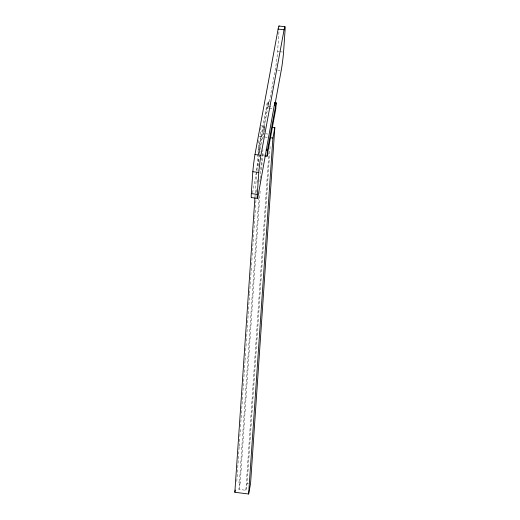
<?xml version="1.0" encoding="UTF-8"?>
<svg xmlns="http://www.w3.org/2000/svg" width="520" height="520" viewBox="0 0 520 520"><rect width="100%" height="100%" fill="white"/><g stroke="black" fill="none" stroke-linecap="round" stroke-linejoin="round"><path stroke-width="0.39" stroke-dasharray="2.6 1.95" d="M254.976 196.989L255.197 193.758M255.255 192.946L258.947 138.743M258.317 154.356L258.681 149.013L267.404 101.712L268.814 101.888L268.508 106.359L272.981 106.919M239.148 447.038L236.775 481.825L240.279 482.268L260.24 189.41M239.2 446.231L239.805 437.333M239.863 436.521L240.468 427.622M240.526 426.816L244.992 361.283M245.044 360.477L245.655 351.579M245.707 350.766L246.317 341.868M246.369 341.062L249.567 294.138M249.626 293.332L251.498 265.824M251.556 265.012L252.161 256.113M252.213 255.307L254.755 218.094M254.806 217.282L255.417 208.383M255.469 207.578L255.964 200.297M256.516 192.205L256.737 188.968M257.179 182.494L257.4 179.264M257.953 171.171L258.063 169.553M258.284 166.316L260.988 126.678M259.786 153.66L260.091 149.188L268.814 101.888M270.12 146.582L247.182 483.125L245.863 490.276L238.959 489.411L258.889 197.061M259.942 181.675L260.104 179.244M260.163 178.431L261.541 158.184M262.867 138.749L264.543 126.308L261.04 125.866M261.567 169.988L262.945 149.767M264.16 131.97L264.543 126.308M258.264 155.123L266.988 107.822L267.404 101.712M245.863 490.276L268.886 152.575M268.508 106.359L275.256 69.764A13.767 0.786 -82.9 0 0 277.608 51.422L279.058 30.173M252.577 192.777L259.344 156.052M263.835 134.881L264.075 133.562M238.959 489.411L240.279 482.268M277.608 51.422L279.097 51.604M279.844 51.695L282.822 52.072M277.492 70.044L280.475 70.415M266.988 107.822L268.587 108.017M269.386 108.121L272.584 108.517M263.296 127.835L265.096 128.063M265.577 133.751L267.833 134.03M259.116 136.318L263.471 136.864M264.972 137.053L267.221 137.332M258.681 149.013L260.091 149.188M262.022 153.94L264.257 154.219M262.262 155.617L263.861 155.818M247.182 483.125L248.534 483.294"/><path stroke-width="0.78" d="M251.576 197.294A13.254 0.76 -82.9 0 1 251.329 193.596L252.817 171.704A14.463 0.826 -82.9 0 1 254.969 154.57L278.115 29.068A14.437 0.826 -82.9 0 1 279.136 26.241M272.389 127.283L274.827 127.588L250.562 483.548L248.631 494L234.845 492.278L254.924 197.802M264.661 155.922L267.053 156.221L275.776 108.921L276.192 102.81L274.775 102.635L258.239 195.117A13.254 0.76 -82.9 0 1 257.289 194.344L258.778 172.452A14.463 0.826 -82.9 0 1 260.93 155.317L284.07 29.816A14.437 0.826 -82.9 0 1 285.123 29.348L283.569 52.163A13.767 0.786 -82.9 0 1 281.216 70.505L275.204 103.123M267.053 156.221L267.469 150.111L276.192 102.81M274.573 105.612L274.775 102.635M248.631 494L272.903 138.041L274.827 127.588M234.845 492.278L235.261 490.035M278.986 26L284.947 26.747M278.115 29.068L284.07 29.816M270.465 137.735L272.903 138.041M266.052 149.935L267.469 150.111M254.969 154.57L260.93 155.317M252.817 171.704L258.778 172.452M251.329 193.596L257.289 194.344M251.349 197.567L257.309 198.315"/></g></svg>
